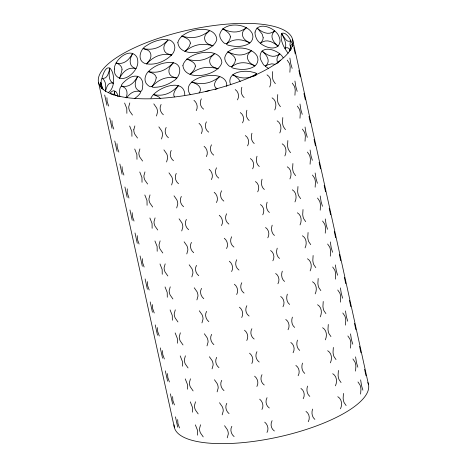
<?xml version="1.0" encoding="UTF-8"?>
<svg xmlns="http://www.w3.org/2000/svg" width="467" height="467" viewBox="0 0 467 467"><rect width="100%" height="100%" fill="white"/><g stroke="black" fill="none" stroke-linecap="round" stroke-linejoin="round"><path stroke-width="0.7" d="M133.79 129.773L134.858 125.932M106.914 97.726L107.165 101.683L108.753 106.108M111.969 120.714L112.22 124.671L113.808 129.096M117.019 143.702L117.275 147.66L118.863 152.084M122.074 166.69L122.325 170.648L123.918 175.072M132.184 212.666L132.435 216.624L134.029 221.049M137.24 235.654L137.491 239.612L139.078 244.037M142.295 258.642L142.546 262.6L144.134 267.025M147.344 281.63L147.601 285.588L149.189 290.013M152.4 304.618L152.651 308.576L154.244 313.001M157.455 327.606L157.706 331.564L159.3 335.989M162.51 350.594L162.761 354.552L164.355 358.977M167.565 373.582L167.816 377.54L169.404 381.965M172.621 396.571L172.872 400.528L174.46 404.953M177.67 419.559L177.927 423.516L179.515 427.941M289.709 51.061L290.813 45.451L291.84 44.383L292.692 44.949M114.392 94.585L114.549 93.143A26.251 9.235 84.9 0 1 114.777 91.538C114.555 89.425 110.761 91.847 110.171 93.114M105.373 91.164C105.851 86.944 106.388 81.608 102.629 78.666A26.251 9.235 84.9 0 0 101.94 78.199C109.266 51.557 120.159 83.803 108.572 92.431M184.809 95.116C184.564 76.658 155.628 87.802 150.934 98.152M226.74 86.418C228.486 66.156 177.489 76.804 190.343 94.719M272.693 71.591L272.384 76.436A8.955 4.67 89.5 0 0 273.323 80.715L275.355 83.716M277.748 94.579L277.439 99.424A8.955 4.67 89.5 0 0 278.379 103.703L280.41 106.704M289.873 72.245L290.176 67.4A8.955 4.67 89.5 0 0 289.236 63.115L287.205 60.12M282.798 117.567L282.494 122.412A8.955 4.67 89.5 0 0 283.434 126.691L285.465 129.692M294.922 95.233L295.232 90.388A8.955 4.67 89.5 0 0 294.292 86.103L292.26 83.108M287.853 140.555L287.549 145.4A8.955 4.67 89.5 0 0 288.489 149.679L290.521 152.68M299.977 118.221L300.287 113.376A8.955 4.67 89.5 0 0 299.347 109.091L297.316 106.097M292.908 163.543L292.605 168.389A8.955 4.67 89.5 0 0 293.545 172.667L295.576 175.668M305.033 141.209L305.342 136.364A8.955 4.67 89.5 0 0 304.402 132.079L302.371 129.085M297.964 186.531L297.654 191.377A8.955 4.67 89.5 0 0 298.6 195.655L300.631 198.656M310.088 164.197L310.397 159.352A8.955 4.67 89.5 0 0 309.452 155.067L307.42 152.073M303.019 209.52L302.709 214.365A8.955 4.67 89.5 0 0 303.649 218.644L305.681 221.644M315.143 187.185L315.447 182.34A8.955 4.67 89.5 0 0 314.507 178.055L312.476 175.061M308.074 232.508L307.765 237.353A8.955 4.67 89.5 0 0 308.705 241.632L310.736 244.632M320.199 210.173L320.502 205.328A8.955 4.67 89.5 0 0 319.562 201.043L317.531 198.049M313.123 255.496L312.82 260.341A8.955 4.67 89.5 0 0 313.76 264.62L315.791 267.62M325.248 233.161L325.557 228.316A8.955 4.67 89.5 0 0 324.618 224.032L322.586 221.037M318.179 278.484L317.875 283.329A8.955 4.67 89.5 0 0 318.815 287.608L320.847 290.608M330.303 256.149L330.613 251.304A8.955 4.67 89.5 0 0 329.673 247.02L327.641 244.025M323.234 301.472L322.93 306.317A8.955 4.67 89.5 0 0 323.87 310.596L325.902 313.596M335.359 279.138L335.668 274.292A8.955 4.67 89.5 0 0 334.722 270.008L332.697 267.013M328.289 324.46L327.98 329.305A8.955 4.67 89.5 0 0 328.926 333.584L330.957 336.584M340.414 302.126L340.723 297.281A8.955 4.67 89.5 0 0 339.778 292.996L337.746 290.001M333.345 347.448L333.035 352.293A8.955 4.67 89.5 0 0 333.975 356.572L336.007 359.572M345.469 325.114L345.773 320.269A8.955 4.67 89.5 0 0 344.833 315.984L342.801 312.989M338.4 370.436L338.09 375.281A8.955 4.67 89.5 0 0 339.03 379.56L341.062 382.561M350.524 348.102L350.828 343.257A8.955 4.67 89.5 0 0 349.888 338.972L347.857 335.977M343.449 393.424L343.146 398.269A8.955 4.67 89.5 0 0 344.086 402.548L346.117 405.549M355.574 371.09L355.883 366.245A8.955 4.67 89.5 0 0 354.943 361.96L352.912 358.965M360.629 394.078L360.938 389.233A8.955 4.67 89.5 0 0 359.999 384.954L357.967 381.953M126.872 113.341L126.785 108.554L124.607 103.032M131.928 136.329L131.834 131.542L129.657 126.02M127.293 188.849L127.187 192.573L128.974 198.061M136.977 159.317L136.889 154.53L134.712 149.008M142.032 182.305L141.945 177.518L139.767 171.996M147.087 205.293L147 200.506L144.823 194.984M152.143 228.281L152.055 223.495L149.878 217.972M157.198 251.269L157.11 246.483L154.933 240.966M162.253 274.257L162.16 269.471L159.983 263.954M167.303 297.245L167.215 292.459L165.038 286.942M172.358 320.234L172.27 315.447L170.093 309.93M177.413 343.222L177.326 338.435L175.148 332.918M182.469 366.21L182.381 361.423L180.204 355.907M187.524 389.198L187.436 384.411L185.253 378.895M192.579 412.186L192.486 407.399L190.308 401.883M197.629 435.174L197.541 430.387L195.364 424.871M241.848 87.247C240.61 90.721 241.083 95.145 244.113 97.556M246.903 110.235C245.665 113.709 246.138 118.133 249.168 120.544M251.958 133.223C250.715 136.697 251.193 141.122 254.223 143.532M257.008 156.212C255.77 159.685 256.249 164.11 259.278 166.521M262.063 179.2C260.825 182.673 261.304 187.098 264.334 189.509M267.118 202.188C265.881 205.661 266.359 210.086 269.383 212.497M272.173 225.176C270.936 228.649 271.409 233.074 274.438 235.485M277.229 248.17C275.991 251.637 276.464 256.062 279.494 258.473M282.284 271.158C281.041 274.625 281.519 279.05 284.549 281.461M287.333 294.146C286.096 297.613 286.575 302.038 289.604 304.449M292.389 317.134C291.151 320.601 291.63 325.026 294.659 327.437M297.444 340.122C296.206 343.589 296.685 348.014 299.709 350.425M302.499 363.11C301.262 366.577 301.735 371.002 304.764 373.413M307.555 386.098C306.317 389.566 306.79 393.99 309.819 396.401M312.61 409.086C311.366 412.554 311.845 416.978 314.875 419.389M113.814 95.151L114.03 94.422A36.444 12.825 84.9 0 0 114.543 92.478C115.016 88.485 118.204 95.245 118.098 96.692M126.014 97.696C127.97 93.768 127.316 88.257 122.716 86.623A25.06 16.783 -84.6 0 0 121.56 86.132C119.605 86.815 119.529 91.112 119.377 93.202A8.955 5.995 -84.6 0 0 119.937 96.506M269.698 86.979C271.66 83.003 271.193 77.248 267.031 74.86M274.754 109.967C276.715 105.991 276.248 100.236 272.086 97.848M279.809 132.955C281.77 128.98 281.303 123.224 277.141 120.836M284.864 155.943C286.826 151.968 286.353 146.212 282.196 143.824M289.914 178.937C291.881 174.956 291.408 169.2 287.252 166.812M294.969 201.925C296.93 197.944 296.463 192.188 292.307 189.8M300.024 224.913C301.986 220.932 301.519 215.176 297.356 212.789M305.079 247.901C307.041 243.92 306.574 238.164 302.412 235.777M310.135 270.889C312.096 266.908 311.629 261.152 307.467 258.765M315.19 293.877C317.151 289.896 316.679 284.14 312.522 281.753M320.239 316.865C322.207 312.884 321.734 307.128 317.578 304.741M325.295 339.853C327.256 335.872 326.789 330.116 322.633 327.729M330.35 362.841C332.311 358.86 331.844 353.105 327.682 350.717M335.405 385.83C337.367 381.848 336.9 376.093 332.738 373.705M340.461 408.818C342.422 404.836 341.955 399.081 337.793 396.693M201.341 98.835C199.374 102.232 200.25 106.966 203.612 109.144M206.396 121.823C204.429 125.22 205.305 129.954 208.661 132.132M211.452 144.811C209.485 148.208 210.36 152.942 213.717 155.12M237.493 99.885C239.46 96.488 238.584 91.748 235.222 89.576M216.507 167.799C214.54 171.196 215.41 175.931 218.772 178.108M242.542 122.874C244.51 119.476 243.64 114.736 240.277 112.565M221.562 190.787C219.595 194.184 220.465 198.919 223.827 201.096M247.598 145.862C249.565 142.464 248.695 137.724 245.333 135.553M226.612 213.775C224.645 217.173 225.52 221.907 228.883 224.084M252.653 168.85C254.62 165.452 253.744 160.712 250.388 158.541M231.667 236.763C229.7 240.161 230.575 244.895 233.938 247.072M257.708 191.838C259.675 188.44 258.8 183.7 255.443 181.529M236.722 259.751C234.755 263.149 235.631 267.883 238.987 270.06M262.763 214.826C264.731 211.428 263.855 206.688 260.493 204.517M241.778 282.739C239.81 286.137 240.686 290.871 244.043 293.048M267.813 237.814C269.786 234.416 268.91 229.676 265.548 227.505M246.833 305.727C244.866 309.125 245.735 313.859 249.098 316.036M272.868 260.802C274.835 257.405 273.966 252.665 270.603 250.493M251.888 328.715C249.915 332.113 250.791 336.847 254.153 339.024M277.923 283.79C279.891 280.393 279.021 275.653 275.658 273.481M256.938 351.704C254.97 355.101 255.846 359.835 259.208 362.013M282.979 306.778C284.946 303.381 284.07 298.647 280.714 296.469M261.993 374.692C260.026 378.089 260.901 382.823 264.264 385.001M288.034 329.766C290.001 326.369 289.126 321.635 285.769 319.457M267.048 397.68C265.081 401.077 265.957 405.811 269.313 407.989M293.089 352.754C295.056 349.357 294.181 344.623 290.818 342.445M272.103 420.668C270.136 424.065 271.012 428.799 274.368 430.977M298.139 375.742C300.112 372.345 299.236 367.611 295.874 365.433M303.194 398.73C305.161 395.333 304.291 390.599 300.929 388.421M308.249 421.719C310.216 418.321 309.347 413.587 305.984 411.409M161.097 104.468C159.072 107.877 160.339 112.401 163.362 114.777M166.153 127.456C164.121 130.865 165.394 135.389 168.418 137.765M171.208 150.444C169.177 153.853 170.449 158.377 173.473 160.753M196.233 110.621C198.259 107.217 196.992 102.687 193.968 100.317M176.257 173.438C174.232 176.841 175.504 181.365 178.528 183.741M201.289 133.609C203.314 130.205 202.042 125.676 199.024 123.306M181.313 196.426C179.287 199.829 180.56 204.353 183.578 206.729M206.344 156.597C208.37 153.194 207.097 148.664 204.079 146.294M186.368 219.414C184.342 222.817 185.609 227.347 188.633 229.717M211.399 179.585C213.425 176.182 212.152 171.652 209.128 169.282M191.423 242.402C189.398 245.805 190.664 250.335 193.688 252.705M216.449 202.573C218.48 199.17 217.208 194.646 214.184 192.27M196.479 265.39C194.447 268.794 195.72 273.323 198.744 275.693M221.504 225.567C223.535 222.158 222.263 217.634 219.239 215.258M201.534 288.378C199.502 291.782 200.775 296.312 203.799 298.682M226.559 248.555C228.585 245.146 227.318 240.622 224.294 238.246M206.583 311.366C204.558 314.77 205.83 319.3 208.854 321.67M231.614 271.543C233.64 268.134 232.368 263.61 229.35 261.234M211.639 334.354C209.613 337.758 210.886 342.288 213.904 344.658M236.67 294.531C238.695 291.122 237.423 286.598 234.399 284.222M216.694 357.343C214.668 360.746 215.935 365.276 218.959 367.646M241.725 317.519C243.751 314.11 242.478 309.586 239.454 307.21M221.749 380.331C219.718 383.734 220.99 388.264 224.014 390.634M246.774 340.507C248.806 337.098 247.533 332.574 244.51 330.198M226.804 403.319C224.773 406.722 226.046 411.252 229.069 413.622M251.83 363.495C253.861 360.086 252.589 355.562 249.565 353.186M231.854 426.307C229.828 429.71 231.101 434.24 234.125 436.616M256.885 386.483C258.911 383.074 257.644 378.55 254.62 376.174M261.94 409.471C263.966 406.062 262.693 401.538 259.675 399.162M266.996 432.46C269.021 429.05 267.749 424.526 264.725 422.15M129.803 102.944L128.734 106.785A9.025 6.626 56.1 0 0 129.674 111.064L132.47 115.063M156.468 116.009L157.537 112.162A9.025 6.626 56.1 0 0 156.597 107.883L153.801 103.884M139.913 148.92L138.845 152.762A9.025 6.626 56.1 0 0 139.785 157.046L142.581 161.039M161.524 138.997L162.592 135.15A9.025 6.626 56.1 0 0 161.652 130.871L158.856 126.872M144.968 171.909L143.894 175.75A9.025 6.626 56.1 0 0 144.84 180.034L147.63 184.027M166.579 161.985L167.647 158.138A9.025 6.626 56.1 0 0 166.707 153.859L163.911 149.86M150.024 194.897L148.95 198.738A9.025 6.626 56.1 0 0 149.889 203.022L152.686 207.015M171.628 184.973L172.702 181.126A9.025 6.626 56.1 0 0 171.763 176.847L168.966 172.848M155.073 217.885L154.005 221.726A9.025 6.626 56.1 0 0 154.945 226.01L157.741 230.003M176.684 207.961L177.758 204.114A9.025 6.626 56.1 0 0 176.812 199.835L174.022 195.836M160.128 240.873L159.06 244.714A9.025 6.626 56.1 0 0 160 248.999L162.796 252.991M181.739 230.949L182.807 227.102A9.025 6.626 56.1 0 0 181.867 222.823L179.071 218.825M165.184 263.861L164.115 267.702A9.025 6.626 56.1 0 0 165.055 271.987L167.851 275.979M186.794 253.937L187.862 250.09A9.025 6.626 56.1 0 0 186.923 245.811L184.126 241.813M170.239 286.849L169.171 290.69A9.025 6.626 56.1 0 0 170.111 294.975L172.907 298.968M191.849 276.925L192.918 273.078A9.025 6.626 56.1 0 0 191.978 268.799L189.182 264.801M175.294 309.837L174.22 313.678A9.025 6.626 56.1 0 0 175.166 317.963L177.956 321.956M196.905 299.913L197.973 296.066A9.025 6.626 56.1 0 0 197.033 291.787L194.237 287.789M180.35 332.825L179.275 336.666A9.025 6.626 56.1 0 0 180.215 340.951L183.011 344.944M201.954 322.901L203.028 319.054A9.025 6.626 56.1 0 0 202.088 314.776L199.292 310.777M185.399 355.813L184.331 359.654A9.025 6.626 56.1 0 0 185.271 363.939L188.067 367.932M207.009 345.889L208.084 342.042A9.025 6.626 56.1 0 0 207.138 337.764L204.348 333.765M190.454 378.801L189.386 382.642A9.025 6.626 56.1 0 0 190.326 386.927L193.122 390.92M212.065 368.877L213.133 365.036A9.025 6.626 56.1 0 0 212.193 360.752L209.397 356.759M195.51 401.789L194.441 405.63A9.025 6.626 56.1 0 0 195.381 409.915L198.177 413.908M217.12 391.866L218.188 388.024A9.025 6.626 56.1 0 0 217.248 383.74L214.452 379.747M200.565 424.777L199.497 428.618A9.025 6.626 56.1 0 0 200.436 432.903L203.233 436.896M222.175 414.854L223.244 411.013A9.025 6.626 56.1 0 0 222.304 406.728L219.508 402.735M227.231 437.842L228.299 434.001A9.025 6.626 56.1 0 0 227.359 429.716L224.563 425.723M199.088 92.892C202.742 88.777 198.317 84.264 194.231 83.05A27.623 26.117 -1.4 0 0 192.427 82.326L191.692 82.075L193.735 82.601A39.391 37.237 -1.4 0 0 196.508 83.12C203.174 84.364 210.179 83.003 215.847 79.267A39.391 37.237 -1.4 0 0 218.177 77.732L219.823 76.477L219.257 76.985A27.623 26.117 -1.4 0 0 217.908 78.333C215.024 80.89 212.514 86.191 216.869 88.689M126.639 97.872C129.178 94.054 133.276 90.808 138.098 91.211A33.852 22.667 -84.6 0 1 139.831 91.363C142.955 92.279 142.453 86.325 142.832 84.387A8.955 5.995 -84.6 0 0 141.892 80.108C139.779 74.667 132.756 75.52 128.787 78.258C127.654 78.66 118.209 86.272 122.377 86.232A33.852 22.667 -84.6 0 0 124.111 86.377C128.933 86.78 133.031 83.535 135.57 79.717A33.852 22.667 -84.6 0 0 136.854 77.814L137.747 76.29L137.45 76.892A25.06 16.783 -84.6 0 0 136.743 78.468C134.496 82.636 134.181 89.069 139.493 90.966A25.06 16.783 -84.6 0 0 140.655 91.456C141.279 93.453 136.481 97.165 134.578 98.607M254.188 76.127L255.064 75.094A25.58 21.464 46.1 0 1 256.173 73.99C257.083 72.554 251.929 72.227 250.767 71.702C247.481 71.147 244.101 71.136 240.809 71.655C236.016 72.303 230.062 74.948 229.84 80.511A8.762 7.355 46.1 0 0 230.78 84.79M167.77 40.314C169.667 38.784 172.837 41.983 173.899 43.688C175.703 46.957 174.722 51.049 172.574 53.903C166.03 61.305 155.044 65.794 145.243 63.605C136.516 60.541 140.042 48.626 146.871 45.439C151.419 42.38 156.673 40.355 162.102 39.596C163.66 39.508 170.688 38.609 166.818 41.207A38.697 34.144 -63 0 1 164.763 43.04C160.07 47.249 153.83 49.718 147.49 49.169A38.697 34.144 -63 0 1 144.986 48.953L143.141 48.65L143.842 48.778A27.302 24.086 -63 0 1 145.441 49.356C151.921 50.483 152.481 57.832 148.191 61.854A27.302 24.086 -63 0 1 147.006 63.389L146.51 63.973L147.963 62.502A38.697 34.144 -63 0 1 150.018 60.663C154.711 56.46 160.946 53.985 167.291 54.534A38.697 34.144 -63 0 1 169.795 54.75L171.64 55.053L170.975 54.884A27.302 24.086 -63 0 1 169.34 54.347C162.86 53.226 162.3 45.877 166.591 41.849A27.302 24.086 -63 0 1 167.77 40.314M276.464 63.833L280.743 60.185M256.64 73.588L255.274 74.551A34.996 29.363 46.1 0 1 253.336 75.689C248.368 78.614 242.239 78.567 236.956 76.506A34.996 29.363 46.1 0 1 234.574 75.59L232.817 74.778L233.447 75.129A25.58 21.464 46.1 0 1 235.012 76.098L238.31 78.736L240.231 81.427M252.711 76.448L254.696 75.549M255.198 75.345L256.704 74.808M205.696 91.456L209.613 90.551M215.176 89.395L217.102 88.823M110.912 93.937L113.668 94.276L117.707 96.027M275.133 64.347L271.812 63.816L267.731 64.86A34.996 20.968 62.9 0 0 266.342 65.631C263.908 67.341 262.133 61.971 261.018 60.313A8.762 5.248 62.9 0 1 260.078 56.034C261.094 43.775 279.529 50.389 283.09 57.71M268.671 68.55L265.367 66.332L265.694 66.016A25.58 15.329 62.9 0 0 266.464 65.141C270.224 61.148 267.147 55.666 263.721 52.643A25.58 15.329 62.9 0 0 262.495 51.452L261.999 51.008L263.365 52.082A34.996 20.968 62.9 0 0 265.203 53.366C268.7 55.824 273.417 57.505 277.456 55.316A34.996 20.968 62.9 0 0 278.846 54.546L279.821 53.839L279.459 54.125A25.58 15.329 62.9 0 0 278.723 55.03C276.843 57.207 276.277 60.512 277.929 62.992M137.526 138.051L134.73 134.052A9.025 6.626 56.1 0 1 133.79 129.773M288.151 53.191C283.837 47.809 279.914 40.331 281.537 33.326C287.141 31.528 290.888 40.81 292.85 44.867M290.515 50.255C289.452 48.93 287.835 47.05 285.927 47.844A39.391 9.754 72.6 0 0 285.314 48.229L285.033 48.44A27.623 6.842 72.6 0 0 285.325 47.797C286.796 43.484 284.356 39.129 282.576 35.299A27.623 6.842 72.6 0 0 281.834 33.869L281.537 33.326L282.337 34.681A39.391 9.754 72.6 0 0 283.399 36.35C284.969 38.3 286.703 42.1 289.762 41.213A39.391 9.754 72.6 0 0 290.369 40.822L290.655 40.617A27.623 6.842 72.6 0 0 290.363 41.254L289.943 44.943L291.134 49.385M160.63 98.724L158.996 97.101L155.552 95.332A27.302 24.086 -63 0 0 153.912 94.795L153.252 94.626L155.097 94.929A38.697 34.144 -63 0 0 157.601 95.145C163.94 95.694 170.181 93.225 174.874 89.016A38.697 34.144 -63 0 0 176.923 87.183L178.376 85.706L177.88 86.29A27.302 24.086 -63 0 0 176.701 87.825C175.002 90.388 172.551 93.844 174.366 96.932M292.984 45.416L293.27 46.005M292.144 68.351L290.807 63.915L289.873 58.042M297.193 91.339L295.862 86.903L294.928 81.03M302.248 114.327L300.911 109.891L299.983 104.018M307.304 137.316L305.967 132.879L305.039 127.006M312.359 160.304L311.022 155.867L310.094 149.995M317.414 183.292L316.077 178.855L315.143 172.983M322.469 206.28L321.133 201.843L320.199 195.971M327.519 229.268L326.188 224.831L325.254 218.959M332.574 252.256L331.237 247.819L330.309 241.947M337.629 275.244L336.293 270.807L335.364 264.935M342.685 298.232L341.348 293.796L340.42 287.923M347.74 321.22L346.403 316.784L345.469 310.911M352.789 344.208L351.458 339.772L350.524 333.899M357.845 367.196L356.514 362.76L355.58 356.887M362.9 390.184L361.563 385.748L360.635 379.875M102.215 88.771L101.397 86.051A39.748 1.757 76.7 0 1 100.872 84.229L100.528 82.425L103.143 89.349M293.836 47.517L295.232 53.88M298.892 70.505L300.287 76.868M303.941 93.493L305.342 99.856M308.996 116.481L310.397 122.844M314.052 139.47L315.453 145.838M319.107 162.458L320.508 168.826M324.162 185.446L325.557 191.814M329.212 208.434L330.613 214.802M334.267 231.422L335.668 237.791M339.322 254.41L340.723 260.779M344.377 277.398L345.778 283.767M349.433 300.386L350.834 306.755M354.488 323.374L355.883 329.743M359.537 346.362L360.938 352.731M364.593 369.35L365.994 375.719M102.01 88.637L101.03 84.877A27.792 1.226 76.7 0 0 100.615 83.348L100.458 82.77L101.298 87.743M104.69 95.029L106.961 105.338M109.745 118.017L112.01 128.326M114.8 141.005L117.065 151.314M119.856 163.993L122.12 174.302M124.911 186.981L127.176 197.29M129.96 209.969L132.231 220.278M135.016 232.957L137.28 243.266M140.071 255.945L142.336 266.254M145.126 278.933L147.391 289.242M150.181 301.921L152.446 312.23M155.237 324.909L157.502 335.218M160.286 347.897L162.557 358.207M165.341 370.886L167.606 381.195M170.397 393.874L172.662 404.183M175.452 416.862L177.717 427.171M102.086 88.66C101.748 86.704 99.979 78.222 102.401 78.281A36.444 12.825 84.9 0 0 103.365 78.386C106.955 78.38 108.105 74.218 108.974 71.433A36.444 12.825 84.9 0 0 109.488 69.49L109.833 67.943L109.727 68.55A26.251 9.235 84.9 0 0 109.494 70.155C109.021 74.376 108.478 79.705 112.243 82.653A26.251 9.235 84.9 0 0 112.926 83.12L113.201 83.266L112.471 83.038A36.444 12.825 84.9 0 0 111.502 82.928C107.912 82.939 106.768 87.095 105.892 89.88A36.444 12.825 84.9 0 0 105.524 91.234M292.686 39.812A99.395 31.867 -12.4 0 1 152.785 98.724A99.395 31.867 -12.4 0 1 141.308 44.733A99.395 31.867 -12.4 0 1 292.686 39.812L368.498 384.639M98.502 82.361L174.314 427.188M292.418 46.735A38.697 6.199 80.7 0 0 292.418 46.145L292.406 44.616L292.424 45.223A27.302 4.372 80.7 0 0 292.465 46.192M367.827 382.572A99.395 31.867 -12.4 0 1 277.678 437.159A99.395 31.867 -12.4 0 1 174.092 424.789M114.333 69.028L114.322 70.213A8.955 5.995 -84.6 0 0 115.261 74.498C122.243 85.584 138.851 71.136 137.783 61.399A8.955 5.995 -84.6 0 0 136.837 57.12C130.188 46.291 114.234 59.77 114.333 69.028M177.851 42.608C179.777 59.507 214.038 52.643 216.816 39.321C214.89 22.422 180.63 29.287 177.851 42.608M182.906 65.596C184.833 82.496 219.093 75.631 221.872 62.309C219.945 45.41 185.685 52.275 182.906 65.596M255.058 32.042L255.023 33.046A8.762 5.248 62.9 0 0 255.969 37.325C258.356 46.081 278.595 54.23 280.054 41.154A8.762 5.248 62.9 0 0 279.114 36.875C276.569 28.417 258.128 20.332 255.058 32.042M230.435 36.887L229.729 39.713L227.651 42.62A25.58 21.464 46.1 0 1 226.542 43.723C224.283 44.412 221.837 40.67 220.675 38.814A8.762 7.355 46.1 0 1 219.729 34.535C222.671 21.593 246.167 22.673 251.935 32.923A8.762 7.355 46.1 0 1 252.875 37.202C252.402 44.073 244.329 46.175 238.619 46.402C237.516 46.834 222.455 45.398 227.441 43.162A34.996 29.363 46.1 0 1 229.379 42.024C234.346 39.1 240.482 39.146 245.759 41.207A34.996 29.363 46.1 0 1 248.14 42.123L249.903 42.935L249.232 42.608A25.58 21.464 46.1 0 1 247.703 41.616C242.735 39.409 240.067 32.935 244.959 29.117A25.58 21.464 46.1 0 1 246.062 28.014L246.529 27.611L245.163 28.575A34.996 29.363 46.1 0 1 243.231 29.713C238.258 32.637 232.128 32.591 226.851 30.53A34.996 29.363 46.1 0 1 224.464 29.614L222.706 28.802L223.337 29.152A25.58 21.464 46.1 0 1 224.901 30.122C227.254 31.797 230.097 33.782 230.435 36.887M235.491 59.875L234.784 62.701L232.706 65.608A25.58 21.464 46.1 0 1 231.597 66.711C229.338 67.4 226.886 63.658 225.724 61.802A8.762 7.355 46.1 0 1 224.785 57.523C227.727 44.581 251.223 45.661 256.99 55.912A8.762 7.355 46.1 0 1 257.93 60.19C257.457 67.061 249.384 69.163 243.675 69.39C242.571 69.822 227.511 68.386 232.496 66.151A34.996 29.363 46.1 0 1 234.434 65.012C239.402 62.088 245.531 62.134 250.814 64.195A34.996 29.363 46.1 0 1 253.196 65.111L254.953 65.923L254.287 65.596A25.58 21.464 46.1 0 1 252.758 64.604C247.784 62.397 245.122 55.923 250.014 52.106A25.58 21.464 46.1 0 1 251.118 51.002L251.585 50.599L250.219 51.563A34.996 29.363 46.1 0 1 248.286 52.701C243.313 55.626 237.183 55.579 231.906 53.518A34.996 29.363 46.1 0 1 229.519 52.602L227.762 51.79L228.392 52.141A25.58 21.464 46.1 0 1 229.957 53.11C232.309 54.791 235.152 56.77 235.491 59.875M156.252 77.814L155.47 81.06L153.24 84.842A27.302 24.086 -63 0 1 152.061 86.377C150.17 87.907 147 84.708 145.938 83.003C144.134 79.734 145.114 75.648 147.263 72.788C153.806 65.386 164.787 60.903 174.594 63.086C183.315 66.151 179.789 78.065 172.965 81.252C168.418 84.317 163.164 86.337 157.735 87.095C156.171 87.183 149.154 88.088 153.018 85.49A38.697 34.144 -63 0 1 155.073 83.651C159.761 79.448 166.001 76.973 172.346 77.522A38.697 34.144 -63 0 1 174.851 77.738L176.695 78.042L176.03 77.872A27.302 24.086 -63 0 1 174.395 77.335C167.91 76.214 167.349 68.865 171.646 64.837A27.302 24.086 -63 0 1 172.825 63.302L173.321 62.718L171.868 64.195A38.697 34.144 -63 0 1 169.819 66.028C165.125 70.237 158.885 72.706 152.546 72.157A38.697 34.144 -63 0 1 150.041 71.941L148.197 71.638L148.862 71.807A27.302 24.086 -63 0 1 150.497 72.344C152.954 73.307 156.06 74.819 156.252 77.814M122.021 69.764L120.41 76.133A25.06 16.783 -84.6 0 1 119.704 77.715L119.406 78.316L120.305 76.792A33.852 22.667 -84.6 0 1 121.589 74.883C124.123 71.066 128.221 67.82 133.042 68.223A33.852 22.667 -84.6 0 1 134.776 68.375L136.066 68.626L135.599 68.468A25.06 16.783 -84.6 0 1 134.438 67.978C129.125 66.081 129.441 59.648 131.688 55.48A25.06 16.783 -84.6 0 1 132.394 53.903L132.698 53.302L131.799 54.826A33.852 22.667 -84.6 0 1 130.515 56.729C127.981 60.547 123.883 63.792 119.062 63.389A33.852 22.667 -84.6 0 1 117.322 63.243L116.038 62.987L116.522 63.103A25.06 16.783 -84.6 0 1 117.666 63.635C120.048 64.72 122.22 66.968 122.021 69.764M190.378 43.098L189.433 46.163L186.87 49.572A27.623 26.117 -1.4 0 1 185.522 50.921L184.955 51.428L186.602 50.173A39.391 37.237 -1.4 0 1 188.925 48.638C194.593 44.902 201.604 43.542 208.27 44.785A39.391 37.237 -1.4 0 1 211.043 45.305L213.086 45.824L212.31 45.614A27.623 26.117 -1.4 0 1 210.547 44.855C204.184 43.519 202.392 36.187 207.803 32.357A27.623 26.117 -1.4 0 1 209.152 31.009L209.718 30.501L208.066 31.756A39.391 37.237 -1.4 0 1 205.743 33.291C200.074 37.027 193.064 38.387 186.403 37.144A39.391 37.237 -1.4 0 1 183.624 36.624L181.581 36.099L182.358 36.315A27.623 26.117 -1.4 0 1 184.121 37.074C186.683 38.317 190.092 39.876 190.378 43.098M195.434 66.086L194.488 69.151L191.919 72.56A27.623 26.117 -1.4 0 1 190.571 73.909L190.005 74.416L191.657 73.161A39.391 37.237 -1.4 0 1 193.98 71.626C199.648 67.89 206.659 66.53 213.326 67.773A39.391 37.237 -1.4 0 1 216.098 68.293L218.142 68.812L217.365 68.602A27.623 26.117 -1.4 0 1 215.602 67.843C209.239 66.507 207.447 59.175 212.859 55.345A27.623 26.117 -1.4 0 1 214.207 53.997L214.773 53.489L213.121 54.744A39.391 37.237 -1.4 0 1 210.798 56.279C205.13 60.015 198.119 61.375 191.452 60.132A39.391 37.237 -1.4 0 1 188.68 59.613L186.637 59.087L187.413 59.303A27.623 26.117 -1.4 0 1 189.176 60.062C191.739 61.305 195.148 62.864 195.434 66.086M263.207 37.786L262.816 39.701L261.415 42.153A25.58 15.329 62.9 0 1 260.639 43.028L260.312 43.343L261.286 42.643A34.996 20.968 62.9 0 1 262.676 41.872C266.721 39.677 271.438 41.359 274.929 43.822A34.996 20.968 62.9 0 1 276.773 45.101L278.139 46.18L277.62 45.754A25.58 15.329 62.9 0 1 276.417 44.54C272.991 41.516 269.914 36.035 273.668 32.042A25.58 15.329 62.9 0 1 274.438 31.166L274.765 30.851L273.79 31.558A34.996 20.968 62.9 0 1 272.401 32.322C268.362 34.517 263.645 32.836 260.148 30.378A34.996 20.968 62.9 0 1 258.309 29.094L256.943 28.02L257.463 28.44A25.58 15.329 62.9 0 1 258.665 29.654L262.203 34.196L263.207 37.786"/></g></svg>
